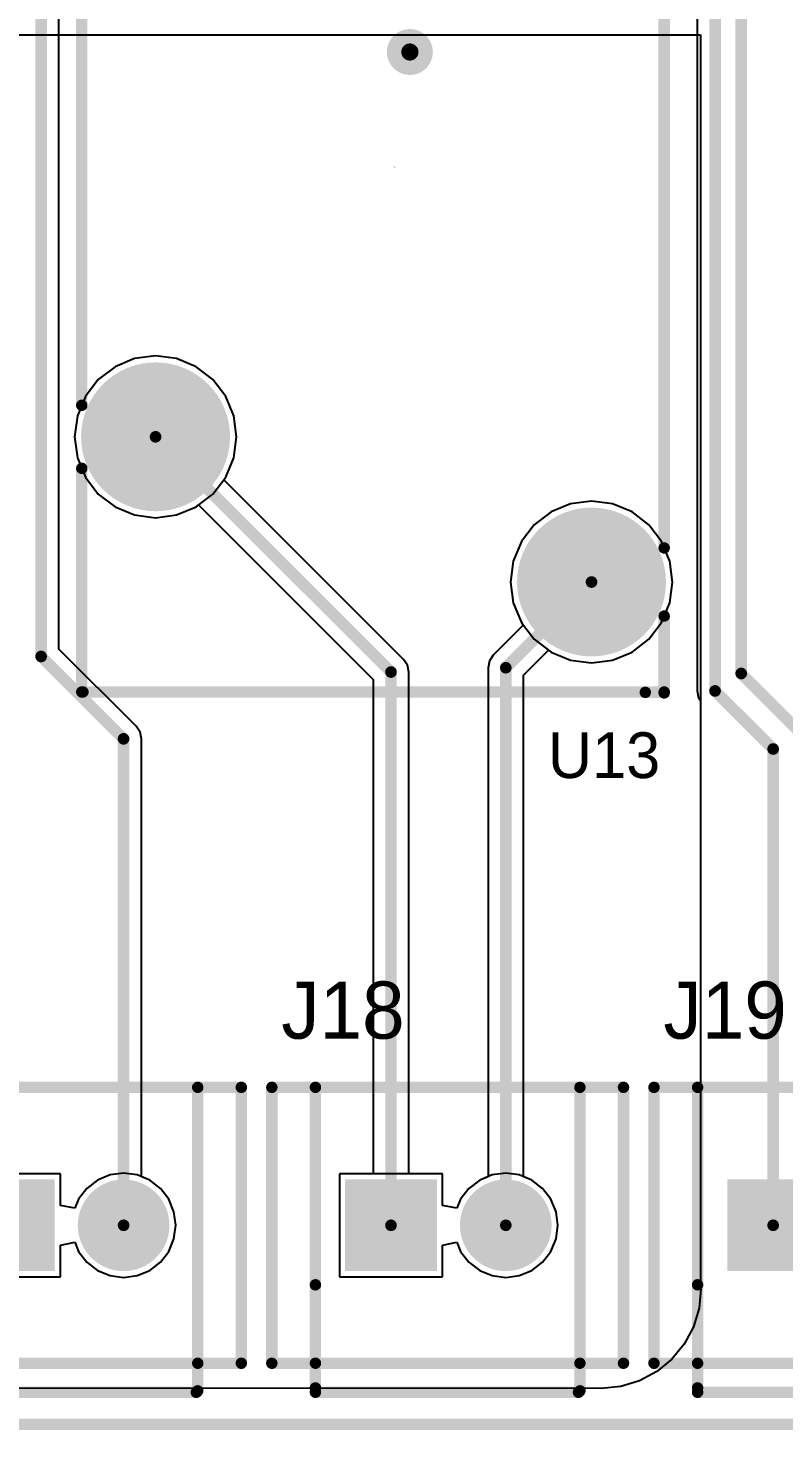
# Model space of a CAD drawing. Extents: x 32 to 132, y 19 to 123.
# Drawn here: x 62.16 to 75.37, y 18.57 to 43.09 of the extents above; entities that cross this region are included whole.
import ezdxf

# ---------------------------------------------------------------- set-up
doc = ezdxf.new("R2010")
doc.units = 0
doc.layers.get('0').update_dxf_attribs({"linetype": 'CONTINUOUS'})
for name, color, linetype in [('BOTTOMLAYER', 5, 'CONTINUOUS'), ('BOTTOMSOLDER', 6, 'CONTINUOUS'), ('MECHANICAL1', 6, 'CONTINUOUS'), ('MECHANICAL13', 56, 'CONTINUOUS'), ('MECHANICAL15', 56, 'CONTINUOUS'), ('MULTILAYER', 9, 'CONTINUOUS'), ('PADHOLELAYER', 156, 'CONTINUOUS'), ('TOPLAYER', 1, 'CONTINUOUS'), ('TOPOVERLAY', 2, 'CONTINUOUS'), ('TOPSOLDER', 216, 'CONTINUOUS'), ('VIAHOLELAYER', 16, 'CONTINUOUS')]:
    doc.layers.add(name, color=color, linetype=linetype)

# ---------------------------------------------------------------- blocks, each defined once
blk = doc.blocks.new('PH2_2_0_5')
at = {"layer": 'BOTTOMLAYER', "const_width": 0.7}
blk.add_lwpolyline([(1.657, 0, 1), (2.357, 0, 1)], format="xyb", close=True, dxfattribs=at)
at = {"layer": 'BOTTOMLAYER'}
blk.add_solid([(-0.7, -0.7), (0.7, -0.7), (-0.7, 0.7), (0.7, 0.7)], dxfattribs=at)
at = {"layer": 'BOTTOMSOLDER', "const_width": 0.802}
blk.add_lwpolyline([(1.606, 0, 1), (2.407, 0, 1)], format="xyb", close=True, dxfattribs=at)
at = {"layer": 'BOTTOMSOLDER'}
blk.add_solid([(-0.802, -0.802), (0.802, -0.802), (-0.802, 0.802), (0.802, 0.802)], dxfattribs=at)
at = {"layer": 'MECHANICAL13', "const_width": 0.2}
for points in [[(-2.083, 2.413), (4.064, 2.413)], [(-2.083, -2.413), (-2.083, 2.413)], [(4.064, -2.413), (4.064, 2.413)], [(-2.083, -2.413), (4.064, -2.413)]]:
    blk.add_lwpolyline(points, dxfattribs=at)
at = {"layer": 'MECHANICAL13', "const_width": 0.1}
for points in [[(-2.133, 2.413, 1), (-2.033, 2.413, 1)], [(-2.133, 2.413, 1), (-2.033, 2.413, 1)], [(4.014, 2.413, 1), (4.114, 2.413, 1)], [(4.014, 2.413, 1), (4.114, 2.413, 1)], [(-2.133, -2.413, 1), (-2.033, -2.413, 1)], [(-2.133, -2.413, 1), (-2.033, -2.413, 1)], [(4.014, -2.413, 1), (4.114, -2.413, 1)], [(4.014, -2.413, 1), (4.114, -2.413, 1)]]:
    blk.add_lwpolyline(points, format="xyb", close=True, dxfattribs=at)
at = {"layer": 'MULTILAYER', "const_width": 0.7}
blk.add_lwpolyline([(1.657, 0, 1), (2.357, 0, 1)], format="xyb", close=True, dxfattribs=at)
at = {"layer": 'MULTILAYER'}
blk.add_solid([(-0.7, -0.7), (0.7, -0.7), (-0.7, 0.7), (0.7, 0.7)], dxfattribs=at)
at = {"layer": 'PADHOLELAYER', "const_width": 0.4}
for points in [[(-0.2, 0, 1), (0.2, 0, 1)], [(1.807, 0, 1), (2.207, 0, 1)]]:
    blk.add_lwpolyline(points, format="xyb", close=True, dxfattribs=at)
at = {"layer": 'TOPLAYER', "const_width": 0.7}
blk.add_lwpolyline([(1.657, 0, 1), (2.357, 0, 1)], format="xyb", close=True, dxfattribs=at)
at = {"layer": 'TOPLAYER'}
blk.add_solid([(-0.7, -0.7), (0.7, -0.7), (-0.7, 0.7), (0.7, 0.7)], dxfattribs=at)
at = {"layer": 'TOPOVERLAY', "const_width": 0.2}
for points in [[(-1.321, -1.041), (-1.321, 2.413)], [(-1.321, 2.413), (3.302, 2.413)], [(3.302, -2.896), (3.302, 2.413)], [(-1.321, -2.845), (-1.321, -1.041)], [(-1.321, -2.413), (3.302, -2.413)], [(-1.321, -2.921), (-1.321, -2.413)], [(-1.321, -2.921), (3.277, -2.921)], [(3.277, -2.921), (3.302, -2.896)]]:
    blk.add_lwpolyline(points, dxfattribs=at)
at = {"layer": 'TOPOVERLAY', "const_width": 0.1}
for points in [[(-1.371, 2.413, 1), (-1.271, 2.413, 1)], [(-1.371, 2.413, 1), (-1.271, 2.413, 1)], [(3.252, 2.413, 1), (3.352, 2.413, 1)], [(3.252, 2.413, 1), (3.352, 2.413, 1)], [(-1.371, -1.041, 1), (-1.271, -1.041, 1)], [(-1.371, -1.041, 1), (-1.271, -1.041, 1)], [(-1.371, -2.413, 1), (-1.271, -2.413, 1)], [(-1.371, -2.413, 1), (-1.271, -2.413, 1)], [(3.252, -2.413, 1), (3.352, -2.413, 1)], [(-1.371, -2.845, 1), (-1.271, -2.845, 1)], [(-1.371, -2.921, 1), (-1.271, -2.921, 1)], [(-1.371, -2.921, 1), (-1.271, -2.921, 1)], [(3.227, -2.921, 1), (3.327, -2.921, 1)], [(3.227, -2.921, 1), (3.327, -2.921, 1)], [(3.252, -2.896, 1), (3.352, -2.896, 1)], [(3.252, -2.896, 1), (3.352, -2.896, 1)]]:
    blk.add_lwpolyline(points, format="xyb", close=True, dxfattribs=at)
at = {"layer": 'TOPSOLDER', "const_width": 0.802}
blk.add_lwpolyline([(1.606, 0, 1), (2.407, 0, 1)], format="xyb", close=True, dxfattribs=at)
at = {"layer": 'TOPSOLDER'}
blk.add_solid([(-0.802, -0.802), (0.802, -0.802), (-0.802, 0.802), (0.802, 0.802)], dxfattribs=at)
blk = doc.blocks.new('PH2_2_0_6')
at = {"layer": 'BOTTOMLAYER', "const_width": 0.7}
blk.add_lwpolyline([(1.657, 0, 1), (2.357, 0, 1)], format="xyb", close=True, dxfattribs=at)
at = {"layer": 'BOTTOMLAYER'}
blk.add_solid([(-0.7, -0.7), (0.7, -0.7), (-0.7, 0.7), (0.7, 0.7)], dxfattribs=at)
at = {"layer": 'BOTTOMSOLDER', "const_width": 0.802}
blk.add_lwpolyline([(1.606, 0, 1), (2.407, 0, 1)], format="xyb", close=True, dxfattribs=at)
at = {"layer": 'BOTTOMSOLDER'}
blk.add_solid([(-0.802, -0.802), (0.802, -0.802), (-0.802, 0.802), (0.802, 0.802)], dxfattribs=at)
at = {"layer": 'MECHANICAL13', "const_width": 0.2}
for points in [[(-2.083, 2.413), (4.064, 2.413)], [(-2.083, -2.413), (-2.083, 2.413)], [(4.064, -2.413), (4.064, 2.413)], [(-2.083, -2.413), (4.064, -2.413)]]:
    blk.add_lwpolyline(points, dxfattribs=at)
at = {"layer": 'MECHANICAL13', "const_width": 0.1}
for points in [[(-2.133, 2.413, 1), (-2.033, 2.413, 1)], [(-2.133, 2.413, 1), (-2.033, 2.413, 1)], [(4.014, 2.413, 1), (4.114, 2.413, 1)], [(4.014, 2.413, 1), (4.114, 2.413, 1)], [(-2.133, -2.413, 1), (-2.033, -2.413, 1)], [(-2.133, -2.413, 1), (-2.033, -2.413, 1)], [(4.014, -2.413, 1), (4.114, -2.413, 1)], [(4.014, -2.413, 1), (4.114, -2.413, 1)]]:
    blk.add_lwpolyline(points, format="xyb", close=True, dxfattribs=at)
at = {"layer": 'MULTILAYER', "const_width": 0.7}
blk.add_lwpolyline([(1.657, 0, 1), (2.357, 0, 1)], format="xyb", close=True, dxfattribs=at)
at = {"layer": 'MULTILAYER'}
blk.add_solid([(-0.7, -0.7), (0.7, -0.7), (-0.7, 0.7), (0.7, 0.7)], dxfattribs=at)
at = {"layer": 'PADHOLELAYER', "const_width": 0.4}
for points in [[(-0.2, 0, 1), (0.2, 0, 1)], [(1.807, 0, 1), (2.207, 0, 1)]]:
    blk.add_lwpolyline(points, format="xyb", close=True, dxfattribs=at)
at = {"layer": 'TOPLAYER', "const_width": 0.7}
blk.add_lwpolyline([(1.657, 0, 1), (2.357, 0, 1)], format="xyb", close=True, dxfattribs=at)
at = {"layer": 'TOPLAYER'}
blk.add_solid([(-0.7, -0.7), (0.7, -0.7), (-0.7, 0.7), (0.7, 0.7)], dxfattribs=at)
at = {"layer": 'TOPOVERLAY', "const_width": 0.2}
for points in [[(-1.321, -1.041), (-1.321, 2.413)], [(-1.321, 2.413), (3.302, 2.413)], [(3.302, -2.896), (3.302, 2.413)], [(-1.321, -2.845), (-1.321, -1.041)], [(-1.321, -2.413), (3.302, -2.413)], [(-1.321, -2.921), (-1.321, -2.413)], [(-1.321, -2.921), (3.277, -2.921)], [(3.277, -2.921), (3.302, -2.896)]]:
    blk.add_lwpolyline(points, dxfattribs=at)
at = {"layer": 'TOPOVERLAY', "const_width": 0.1}
for points in [[(-1.371, 2.413, 1), (-1.271, 2.413, 1)], [(-1.371, 2.413, 1), (-1.271, 2.413, 1)], [(3.252, 2.413, 1), (3.352, 2.413, 1)], [(3.252, 2.413, 1), (3.352, 2.413, 1)], [(-1.371, -1.041, 1), (-1.271, -1.041, 1)], [(-1.371, -1.041, 1), (-1.271, -1.041, 1)], [(-1.371, -2.413, 1), (-1.271, -2.413, 1)], [(-1.371, -2.413, 1), (-1.271, -2.413, 1)], [(3.252, -2.413, 1), (3.352, -2.413, 1)], [(-1.371, -2.845, 1), (-1.271, -2.845, 1)], [(-1.371, -2.921, 1), (-1.271, -2.921, 1)], [(-1.371, -2.921, 1), (-1.271, -2.921, 1)], [(3.227, -2.921, 1), (3.327, -2.921, 1)], [(3.227, -2.921, 1), (3.327, -2.921, 1)], [(3.252, -2.896, 1), (3.352, -2.896, 1)], [(3.252, -2.896, 1), (3.352, -2.896, 1)]]:
    blk.add_lwpolyline(points, format="xyb", close=True, dxfattribs=at)
at = {"layer": 'TOPSOLDER', "const_width": 0.802}
blk.add_lwpolyline([(1.606, 0, 1), (2.407, 0, 1)], format="xyb", close=True, dxfattribs=at)
at = {"layer": 'TOPSOLDER'}
blk.add_solid([(-0.802, -0.802), (0.802, -0.802), (-0.802, 0.802), (0.802, 0.802)], dxfattribs=at)
blk = doc.blocks.new('PH2_2_0_8')
at = {"layer": 'BOTTOMLAYER', "const_width": 0.7}
blk.add_lwpolyline([(1.657, 0, 1), (2.357, 0, 1)], format="xyb", close=True, dxfattribs=at)
at = {"layer": 'BOTTOMLAYER'}
blk.add_solid([(-0.7, -0.7), (0.7, -0.7), (-0.7, 0.7), (0.7, 0.7)], dxfattribs=at)
at = {"layer": 'BOTTOMSOLDER', "const_width": 0.802}
blk.add_lwpolyline([(1.606, 0, 1), (2.407, 0, 1)], format="xyb", close=True, dxfattribs=at)
at = {"layer": 'BOTTOMSOLDER'}
blk.add_solid([(-0.802, -0.802), (0.802, -0.802), (-0.802, 0.802), (0.802, 0.802)], dxfattribs=at)
at = {"layer": 'MECHANICAL13', "const_width": 0.2}
for points in [[(-2.083, 2.413), (4.064, 2.413)], [(-2.083, -2.413), (-2.083, 2.413)], [(4.064, -2.413), (4.064, 2.413)], [(-2.083, -2.413), (4.064, -2.413)]]:
    blk.add_lwpolyline(points, dxfattribs=at)
at = {"layer": 'MECHANICAL13', "const_width": 0.1}
for points in [[(-2.133, 2.413, 1), (-2.033, 2.413, 1)], [(-2.133, 2.413, 1), (-2.033, 2.413, 1)], [(4.014, 2.413, 1), (4.114, 2.413, 1)], [(4.014, 2.413, 1), (4.114, 2.413, 1)], [(-2.133, -2.413, 1), (-2.033, -2.413, 1)], [(-2.133, -2.413, 1), (-2.033, -2.413, 1)], [(4.014, -2.413, 1), (4.114, -2.413, 1)], [(4.014, -2.413, 1), (4.114, -2.413, 1)]]:
    blk.add_lwpolyline(points, format="xyb", close=True, dxfattribs=at)
at = {"layer": 'MULTILAYER', "const_width": 0.7}
blk.add_lwpolyline([(1.657, 0, 1), (2.357, 0, 1)], format="xyb", close=True, dxfattribs=at)
at = {"layer": 'MULTILAYER'}
blk.add_solid([(-0.7, -0.7), (0.7, -0.7), (-0.7, 0.7), (0.7, 0.7)], dxfattribs=at)
at = {"layer": 'PADHOLELAYER', "const_width": 0.4}
for points in [[(-0.2, 0, 1), (0.2, 0, 1)], [(1.807, 0, 1), (2.207, 0, 1)]]:
    blk.add_lwpolyline(points, format="xyb", close=True, dxfattribs=at)
at = {"layer": 'TOPLAYER', "const_width": 0.7}
blk.add_lwpolyline([(1.657, 0, 1), (2.357, 0, 1)], format="xyb", close=True, dxfattribs=at)
at = {"layer": 'TOPLAYER'}
blk.add_solid([(-0.7, -0.7), (0.7, -0.7), (-0.7, 0.7), (0.7, 0.7)], dxfattribs=at)
at = {"layer": 'TOPOVERLAY', "const_width": 0.2}
for points in [[(-1.321, -1.041), (-1.321, 2.413)], [(-1.321, 2.413), (3.302, 2.413)], [(3.302, -2.896), (3.302, 2.413)], [(-1.321, -2.845), (-1.321, -1.041)], [(-1.321, -2.413), (3.302, -2.413)], [(-1.321, -2.921), (-1.321, -2.413)], [(-1.321, -2.921), (3.277, -2.921)], [(3.277, -2.921), (3.302, -2.896)]]:
    blk.add_lwpolyline(points, dxfattribs=at)
at = {"layer": 'TOPOVERLAY', "const_width": 0.1}
for points in [[(-1.371, 2.413, 1), (-1.271, 2.413, 1)], [(-1.371, 2.413, 1), (-1.271, 2.413, 1)], [(3.252, 2.413, 1), (3.352, 2.413, 1)], [(3.252, 2.413, 1), (3.352, 2.413, 1)], [(-1.371, -1.041, 1), (-1.271, -1.041, 1)], [(-1.371, -1.041, 1), (-1.271, -1.041, 1)], [(-1.371, -2.413, 1), (-1.271, -2.413, 1)], [(-1.371, -2.413, 1), (-1.271, -2.413, 1)], [(3.252, -2.413, 1), (3.352, -2.413, 1)], [(-1.371, -2.845, 1), (-1.271, -2.845, 1)], [(-1.371, -2.921, 1), (-1.271, -2.921, 1)], [(-1.371, -2.921, 1), (-1.271, -2.921, 1)], [(3.227, -2.921, 1), (3.327, -2.921, 1)], [(3.227, -2.921, 1), (3.327, -2.921, 1)], [(3.252, -2.896, 1), (3.352, -2.896, 1)], [(3.252, -2.896, 1), (3.352, -2.896, 1)]]:
    blk.add_lwpolyline(points, format="xyb", close=True, dxfattribs=at)
at = {"layer": 'TOPSOLDER', "const_width": 0.802}
blk.add_lwpolyline([(1.606, 0, 1), (2.407, 0, 1)], format="xyb", close=True, dxfattribs=at)
at = {"layer": 'TOPSOLDER'}
blk.add_solid([(-0.802, -0.802), (0.802, -0.802), (-0.802, 0.802), (0.802, 0.802)], dxfattribs=at)
blk = doc.blocks.new('HF32F_005_HS_150')
at = {"layer": 'BOTTOMLAYER', "const_width": 1.2}
for points in [[(-0.6, 7.6, 1), (0.6, 7.6, 1)], [(14.64, 7.62, 1), (15.84, 7.62, 1)], [(-0.6, 0, 1), (0.6, 0, 1)], [(12.1, 0, 1), (13.3, 0, 1)]]:
    blk.add_lwpolyline(points, format="xyb", close=True, dxfattribs=at)
at = {"layer": 'BOTTOMSOLDER', "const_width": 1.302}
for points in [[(-0.651, 7.6, 1), (0.651, 7.6, 1)], [(14.589, 7.62, 1), (15.891, 7.62, 1)], [(-0.651, 0, 1), (0.651, 0, 1)], [(12.049, 0, 1), (13.351, 0, 1)]]:
    blk.add_lwpolyline(points, format="xyb", close=True, dxfattribs=at)
at = {"layer": 'MECHANICAL15', "const_width": 0.00254}
blk.add_lwpolyline([(7.946, 4.137), (7.997, 4.188)], dxfattribs=at)
at = {"layer": 'MECHANICAL15', "const_width": 0.00127}
for points in [[(7.996, 4.188, 1), (7.998, 4.188, 1)], [(7.946, 4.137, 1), (7.947, 4.137, 1)]]:
    blk.add_lwpolyline(points, format="xyb", close=True, dxfattribs=at)
at = {"layer": 'MULTILAYER', "const_width": 1.2}
for points in [[(-0.6, 7.6, 1), (0.6, 7.6, 1)], [(14.64, 7.62, 1), (15.84, 7.62, 1)], [(-0.6, 0, 1), (0.6, 0, 1)], [(12.1, 0, 1), (13.3, 0, 1)]]:
    blk.add_lwpolyline(points, format="xyb", close=True, dxfattribs=at)
at = {"layer": 'PADHOLELAYER', "const_width": 0.7}
for points in [[(-0.35, 7.6, 1), (0.35, 7.6, 1)], [(14.89, 7.62, 1), (15.59, 7.62, 1)], [(-0.35, 0, 1), (0.35, 0, 1)], [(12.35, 0, 1), (13.05, 0, 1)]]:
    blk.add_lwpolyline(points, format="xyb", close=True, dxfattribs=at)
at = {"layer": 'TOPLAYER', "const_width": 1.2}
for points in [[(-0.6, 7.6, 1), (0.6, 7.6, 1)], [(14.64, 7.62, 1), (15.84, 7.62, 1)], [(-0.6, 0, 1), (0.6, 0, 1)], [(12.1, 0, 1), (13.3, 0, 1)]]:
    blk.add_lwpolyline(points, format="xyb", close=True, dxfattribs=at)
at = {"layer": 'TOPOVERLAY', "const_width": 0.2}
for points in [[(-1.237, 8.261), (-1.237, 8.89)], [(-0.55, 8.89), (-1.19, 8.89)], [(14.644, 8.89), (0.55, 8.89)], [(17.18, 8.89), (15.836, 8.89)], [(17.163, -1.27), (17.163, 8.89)], [(17.17, 8.56), (17.17, 8.89)], [(-1.237, 0.662), (-1.237, 6.938)], [(-1.237, -1.29), (-1.237, -0.662)], [(-0.551, -1.29), (-1.237, -1.29)], [(12.149, -1.29), (0.551, -1.29)], [(17.163, -1.29), (13.251, -1.29)]]:
    blk.add_lwpolyline(points, dxfattribs=at)
at = {"layer": 'TOPOVERLAY', "const_width": 0.1}
for points in [[(-1.287, 8.89, 1), (-1.187, 8.89, 1)], [(-1.24, 8.89, 1), (-1.14, 8.89, 1)], [(-0.6, 8.89, 1), (-0.5, 8.89, 1)], [(0.5, 8.89, 1), (0.6, 8.89, 1)], [(14.594, 8.89, 1), (14.694, 8.89, 1)], [(15.786, 8.89, 1), (15.886, 8.89, 1)], [(17.113, 8.89, 1), (17.213, 8.89, 1)], [(17.12, 8.89, 1), (17.22, 8.89, 1)], [(17.13, 8.89, 1), (17.23, 8.89, 1)], [(17.12, 8.56, 1), (17.22, 8.56, 1)], [(-1.287, 8.261, 1), (-1.187, 8.261, 1)], [(-1.287, 6.938, 1), (-1.187, 6.938, 1)], [(-1.287, 0.662, 1), (-1.187, 0.662, 1)], [(-1.287, -0.662, 1), (-1.187, -0.662, 1)], [(-1.287, -1.29, 1), (-1.187, -1.29, 1)], [(-1.287, -1.29, 1), (-1.187, -1.29, 1)], [(-0.601, -1.29, 1), (-0.501, -1.29, 1)], [(0.501, -1.29, 1), (0.601, -1.29, 1)], [(12.099, -1.29, 1), (12.199, -1.29, 1)], [(13.201, -1.29, 1), (13.301, -1.29, 1)], [(17.113, -1.27, 1), (17.213, -1.27, 1)], [(17.113, -1.29, 1), (17.213, -1.29, 1)]]:
    blk.add_lwpolyline(points, format="xyb", close=True, dxfattribs=at)
at = {"layer": 'TOPSOLDER', "const_width": 1.302}
for points in [[(-0.651, 7.6, 1), (0.651, 7.6, 1)], [(14.589, 7.62, 1), (15.891, 7.62, 1)], [(-0.651, 0, 1), (0.651, 0, 1)], [(12.049, 0, 1), (13.351, 0, 1)]]:
    blk.add_lwpolyline(points, format="xyb", close=True, dxfattribs=at)

msp = doc.modelspace()

# ---------------------------------------------------------------- linework, layer by layer
at = {"layer": 'BOTTOMLAYER'}
for p, q in [((47.509, 42.97), (73.914, 42.97)), ((73.914, 42.97), (73.914, 21.038)), ((64.023, 37.308), (63.681, 37.167)), ((64.389, 37.356), (64.023, 37.308)), ((64.755, 37.308), (64.389, 37.356)), ((65.097, 37.167), (64.755, 37.308)), ((63.681, 37.167), (63.388, 36.942)), ((65.39, 36.942), (65.097, 37.167)), ((63.388, 36.942), (63.163, 36.649)), ((65.615, 36.649), (65.39, 36.942)), ((63.163, 36.649), (63.022, 36.307)), ((65.756, 36.307), (65.615, 36.649)), ((63.022, 36.307), (62.974, 35.941)), ((65.804, 35.941), (65.756, 36.307)), ((62.974, 35.941), (63.022, 35.575)), ((65.756, 35.575), (65.804, 35.941)), ((63.022, 35.575), (63.163, 35.233)), ((65.615, 35.233), (65.756, 35.575)), ((63.163, 35.233), (63.388, 34.94)), ((65.39, 34.94), (65.615, 35.233)), ((63.388, 34.94), (63.681, 34.715)), ((65.097, 34.715), (65.39, 34.94)), ((63.681, 34.715), (64.023, 34.574)), ((64.755, 34.574), (65.097, 34.715)), ((71.301, 34.627), (71.008, 34.402)), ((71.643, 34.768), (71.301, 34.627)), ((72.009, 34.816), (71.643, 34.768)), ((72.375, 34.768), (72.009, 34.816)), ((72.717, 34.627), (72.375, 34.768)), ((73.01, 34.402), (72.717, 34.627)), ((64.023, 34.574), (64.389, 34.526)), ((64.389, 34.526), (64.755, 34.574)), ((71.008, 34.402), (70.783, 34.109)), ((73.235, 34.109), (73.01, 34.402)), ((70.783, 34.109), (70.642, 33.767)), ((73.376, 33.767), (73.235, 34.109)), ((70.642, 33.767), (70.594, 33.401)), ((73.424, 33.401), (73.376, 33.767)), ((70.594, 33.401), (70.642, 33.035)), ((73.376, 33.035), (73.424, 33.401)), ((70.642, 33.035), (70.783, 32.693)), ((73.235, 32.693), (73.376, 33.035)), ((70.783, 32.693), (71.008, 32.4)), ((73.01, 32.4), (73.235, 32.693)), ((71.008, 32.4), (71.301, 32.175)), ((72.717, 32.175), (73.01, 32.4)), ((71.301, 32.175), (71.643, 32.034)), ((72.375, 32.034), (72.717, 32.175)), ((71.643, 32.034), (72.009, 31.986)), ((72.009, 31.986), (72.375, 32.034)), ((62.727, 23.052), (60.92, 23.052)), ((62.727, 22.496), (62.727, 23.052)), ((63.83, 23.06), (63.594, 23.029)), ((64.066, 23.029), (63.83, 23.06)), ((69.407, 23.052), (67.601, 23.052)), ((67.601, 23.052), (67.601, 21.246)), ((69.407, 22.496), (69.407, 23.052)), ((70.51, 23.06), (70.275, 23.029)), ((70.746, 23.029), (70.51, 23.06)), ((63.375, 22.938), (63.186, 22.793)), ((63.594, 23.029), (63.375, 22.938)), ((64.286, 22.938), (64.066, 23.029)), ((64.474, 22.793), (64.286, 22.938)), ((70.055, 22.938), (69.866, 22.793)), ((70.275, 23.029), (70.055, 22.938)), ((70.966, 22.938), (70.746, 23.029)), ((71.155, 22.793), (70.966, 22.938)), ((63.041, 22.604), (62.976, 22.447)), ((63.186, 22.793), (63.041, 22.604)), ((64.619, 22.604), (64.474, 22.793)), ((64.71, 22.385), (64.619, 22.604)), ((69.721, 22.604), (69.656, 22.447)), ((69.866, 22.793), (69.721, 22.604)), ((71.299, 22.604), (71.155, 22.793)), ((71.39, 22.385), (71.299, 22.604)), ((62.976, 22.447), (62.727, 22.496)), ((64.741, 22.149), (64.71, 22.385)), ((69.656, 22.447), (69.407, 22.496)), ((71.421, 22.149), (71.39, 22.385)), ((64.71, 21.913), (64.741, 22.149)), ((71.39, 21.913), (71.421, 22.149)), ((62.727, 21.801), (62.976, 21.851)), ((62.976, 21.851), (63.041, 21.693)), ((64.619, 21.693), (64.71, 21.913)), ((69.407, 21.801), (69.656, 21.851)), ((69.656, 21.851), (69.721, 21.693)), ((71.299, 21.693), (71.39, 21.913)), ((62.727, 21.246), (62.727, 21.801)), ((63.041, 21.693), (63.186, 21.505)), ((64.474, 21.505), (64.619, 21.693)), ((69.407, 21.246), (69.407, 21.801)), ((69.721, 21.693), (69.866, 21.505)), ((71.155, 21.505), (71.299, 21.693)), ((63.186, 21.505), (63.375, 21.36)), ((63.375, 21.36), (63.594, 21.269)), ((64.066, 21.269), (64.286, 21.36)), ((64.286, 21.36), (64.474, 21.505)), ((69.866, 21.505), (70.055, 21.36)), ((70.055, 21.36), (70.275, 21.269)), ((70.746, 21.269), (70.966, 21.36)), ((70.966, 21.36), (71.155, 21.505)), ((60.92, 21.246), (62.727, 21.246)), ((63.594, 21.269), (63.83, 21.238)), ((63.83, 21.238), (64.066, 21.269)), ((67.601, 21.246), (69.407, 21.246)), ((70.275, 21.269), (70.51, 21.238)), ((70.51, 21.238), (70.746, 21.269)), ((73.922, 21.03), (73.889, 20.698)), ((73.914, 21.038), (73.914, 21.038)), ((73.914, 21.038), (73.922, 21.03)), ((73.889, 20.698), (73.79, 20.371)), ((73.79, 20.371), (73.629, 20.07)), ((73.629, 20.07), (73.412, 19.806)), ((73.412, 19.806), (73.148, 19.589)), ((72.847, 19.428), (72.52, 19.329)), ((73.148, 19.589), (72.847, 19.428)), ((72.18, 19.296), (36.3, 19.304)), ((72.52, 19.329), (72.18, 19.296))]:
    msp.add_line(p, q, dxfattribs=at)
at = {"layer": 'BOTTOMLAYER', "const_width": 0.3}
msp.add_lwpolyline([(68.684, 42.672, 1), (68.984, 42.672, 1)], format="xyb", close=True, dxfattribs=at)
at = {"layer": 'BOTTOMSOLDER', "const_width": 0.402}
msp.add_lwpolyline([(68.633, 42.672, 1), (69.035, 42.672, 1)], format="xyb", close=True, dxfattribs=at)
at = {"layer": 'MECHANICAL1', "const_width": 0.2}
msp.add_lwpolyline([(31.75, 18.669), (131.699, 18.669)], dxfattribs=at)
at = {"layer": 'MULTILAYER', "const_width": 0.3}
msp.add_lwpolyline([(68.684, 42.672, 1), (68.984, 42.672, 1)], format="xyb", close=True, dxfattribs=at)
at = {"layer": 'TOPLAYER'}
for p, q in [((62.699, 32.228), (62.699, 57.974)), ((73.857, 54.354), (73.857, 31.496)), ((64.023, 37.308), (63.681, 37.167)), ((64.389, 37.356), (64.023, 37.308)), ((64.755, 37.308), (64.389, 37.356)), ((65.097, 37.167), (64.755, 37.308)), ((63.681, 37.167), (63.388, 36.942)), ((65.39, 36.942), (65.097, 37.167)), ((63.388, 36.942), (63.163, 36.649)), ((65.615, 36.649), (65.39, 36.942)), ((63.163, 36.649), (63.022, 36.307)), ((65.756, 36.307), (65.615, 36.649)), ((63.022, 36.307), (62.974, 35.941)), ((65.804, 35.941), (65.756, 36.307)), ((62.974, 35.941), (63.022, 35.575)), ((65.756, 35.575), (65.804, 35.941)), ((63.022, 35.575), (63.163, 35.233)), ((65.615, 35.233), (65.756, 35.575)), ((63.163, 35.233), (63.388, 34.94)), ((65.581, 35.189), (65.615, 35.233)), ((68.724, 32.046), (65.581, 35.189)), ((63.388, 34.94), (63.681, 34.715)), ((63.681, 34.715), (64.023, 34.574)), ((64.755, 34.574), (65.097, 34.715)), ((65.097, 34.715), (65.141, 34.749)), ((65.141, 34.749), (68.193, 31.697)), ((71.301, 34.627), (71.008, 34.402)), ((71.643, 34.768), (71.301, 34.627)), ((72.009, 34.816), (71.643, 34.768)), ((72.375, 34.768), (72.009, 34.816)), ((72.717, 34.627), (72.375, 34.768)), ((73.01, 34.402), (72.717, 34.627)), ((64.023, 34.574), (64.389, 34.526)), ((64.389, 34.526), (64.755, 34.574)), ((71.008, 34.402), (70.783, 34.109)), ((73.235, 34.109), (73.01, 34.402)), ((70.783, 34.109), (70.642, 33.767)), ((73.376, 33.767), (73.235, 34.109)), ((70.642, 33.767), (70.594, 33.401)), ((73.424, 33.401), (73.376, 33.767)), ((70.594, 33.401), (70.642, 33.035)), ((73.376, 33.035), (73.424, 33.401)), ((70.642, 33.035), (70.783, 32.693)), ((73.235, 32.693), (73.376, 33.035)), ((70.817, 32.649), (70.291, 32.122)), ((70.783, 32.693), (70.817, 32.649)), ((73.01, 32.4), (73.235, 32.693)), ((72.717, 32.175), (73.01, 32.4)), ((64.05, 30.878), (62.699, 32.228)), ((70.821, 31.774), (71.257, 32.209)), ((71.257, 32.209), (71.301, 32.175)), ((71.301, 32.175), (71.643, 32.034)), ((72.375, 32.034), (72.717, 32.175)), ((68.791, 31.945), (68.724, 32.046)), ((68.815, 31.826), (68.791, 31.945)), ((70.223, 32.021), (70.2, 31.902)), ((70.2, 31.902), (70.2, 22.998)), ((70.291, 32.122), (70.223, 32.021)), ((71.643, 32.034), (72.009, 31.986)), ((72.009, 31.986), (72.375, 32.034)), ((68.193, 31.697), (68.193, 23.052)), ((68.815, 23.052), (68.815, 31.826)), ((70.821, 22.998), (70.821, 31.774)), ((73.857, 31.496), (73.857, 31.496)), ((73.857, 31.496), (73.857, 31.496)), ((73.857, 31.496), (73.881, 31.377)), ((73.881, 31.377), (73.914, 31.328)), ((73.914, 31.328), (73.914, 21.038)), ((64.117, 30.777), (64.05, 30.878)), ((64.141, 30.658), (64.117, 30.777)), ((64.141, 22.998), (64.141, 30.658)), ((68.193, 23.052), (67.601, 23.052)), ((67.601, 23.052), (67.601, 21.246)), ((69.407, 23.052), (68.815, 23.052)), ((69.407, 22.496), (69.407, 23.052)), ((64.286, 22.938), (64.141, 22.998)), ((64.474, 22.793), (64.286, 22.938)), ((70.055, 22.938), (69.866, 22.793)), ((70.2, 22.998), (70.055, 22.938)), ((70.966, 22.938), (70.821, 22.998)), ((71.155, 22.793), (70.966, 22.938)), ((64.619, 22.604), (64.474, 22.793)), ((64.71, 22.385), (64.619, 22.604)), ((69.721, 22.604), (69.656, 22.447)), ((69.866, 22.793), (69.721, 22.604)), ((71.299, 22.604), (71.155, 22.793)), ((71.39, 22.385), (71.299, 22.604)), ((64.741, 22.149), (64.71, 22.385)), ((69.656, 22.447), (69.407, 22.496)), ((71.421, 22.149), (71.39, 22.385)), ((64.71, 21.913), (64.741, 22.149)), ((71.39, 21.913), (71.421, 22.149)), ((62.727, 21.801), (62.976, 21.851)), ((62.976, 21.851), (63.041, 21.693)), ((64.619, 21.693), (64.71, 21.913)), ((69.407, 21.801), (69.656, 21.851)), ((69.656, 21.851), (69.721, 21.693)), ((71.299, 21.693), (71.39, 21.913)), ((62.727, 21.246), (62.727, 21.801)), ((63.041, 21.693), (63.186, 21.505)), ((64.474, 21.505), (64.619, 21.693)), ((69.407, 21.246), (69.407, 21.801)), ((69.721, 21.693), (69.866, 21.505)), ((71.155, 21.505), (71.299, 21.693)), ((63.186, 21.505), (63.375, 21.36)), ((63.375, 21.36), (63.594, 21.269)), ((64.066, 21.269), (64.286, 21.36)), ((64.286, 21.36), (64.474, 21.505)), ((69.866, 21.505), (70.055, 21.36)), ((70.055, 21.36), (70.275, 21.269)), ((70.746, 21.269), (70.966, 21.36)), ((70.966, 21.36), (71.155, 21.505)), ((60.92, 21.246), (62.727, 21.246)), ((63.594, 21.269), (63.83, 21.238)), ((63.83, 21.238), (64.066, 21.269)), ((67.601, 21.246), (69.407, 21.246)), ((70.275, 21.269), (70.51, 21.238)), ((70.51, 21.238), (70.746, 21.269)), ((73.922, 21.03), (73.889, 20.698)), ((73.914, 21.038), (73.914, 21.038)), ((73.914, 21.038), (73.922, 21.03)), ((73.889, 20.698), (73.79, 20.371)), ((73.79, 20.371), (73.629, 20.07)), ((73.629, 20.07), (73.412, 19.806)), ((73.412, 19.806), (73.148, 19.589)), ((72.847, 19.428), (72.52, 19.329)), ((73.148, 19.589), (72.847, 19.428)), ((72.18, 19.296), (36.3, 19.304)), ((72.52, 19.329), (72.18, 19.296))]:
    msp.add_line(p, q, dxfattribs=at)
at = {"layer": 'TOPLAYER', "const_width": 0.203}
for points in [[(62.389, 32.099), (62.389, 57.974)], [(74.625, 31.801), (74.625, 57.644)], [(74.168, 31.496), (74.168, 54.483)], [(64.389, 35.941), (68.504, 31.826)], [(70.51, 31.902), (72.009, 33.401)], [(62.389, 32.099), (63.83, 30.658)], [(68.504, 22.149), (68.504, 31.826)], [(70.51, 22.149), (70.51, 31.902)], [(74.625, 31.801), (75.641, 30.785)], [(74.168, 31.496), (75.184, 30.48)], [(63.83, 22.149), (63.83, 30.658)], [(75.184, 22.149), (75.184, 30.48)]]:
    msp.add_lwpolyline(points, dxfattribs=at)
at = {"layer": 'TOPLAYER'}
for points, const_width in [([(68.684, 42.672, 1), (68.984, 42.672, 1)], 0.3), ([(64.338, 35.941, 1), (64.44, 35.941, 1)], 0.102), ([(71.958, 33.401, 1), (72.06, 33.401, 1)], 0.102), ([(62.338, 32.099, 1), (62.439, 32.099, 1)], 0.102), ([(62.338, 32.099, 1), (62.439, 32.099, 1)], 0.102), ([(68.453, 31.826, 1), (68.555, 31.826, 1)], 0.102), ([(68.453, 31.826, 1), (68.555, 31.826, 1)], 0.102), ([(70.46, 31.902, 1), (70.561, 31.902, 1)], 0.102), ([(70.46, 31.902, 1), (70.561, 31.902, 1)], 0.102), ([(74.574, 31.801, 1), (74.676, 31.801, 1)], 0.102), ([(74.574, 31.801, 1), (74.676, 31.801, 1)], 0.102), ([(74.117, 31.496, 1), (74.219, 31.496, 1)], 0.102), ([(74.117, 31.496, 1), (74.219, 31.496, 1)], 0.102), ([(63.779, 30.658, 1), (63.881, 30.658, 1)], 0.102), ([(63.779, 30.658, 1), (63.881, 30.658, 1)], 0.102), ([(75.133, 30.48, 1), (75.235, 30.48, 1)], 0.102), ([(75.133, 30.48, 1), (75.235, 30.48, 1)], 0.102), ([(63.779, 22.149, 1), (63.881, 22.149, 1)], 0.102), ([(68.453, 22.149, 1), (68.555, 22.149, 1)], 0.102), ([(70.46, 22.149, 1), (70.561, 22.149, 1)], 0.102), ([(75.133, 22.149, 1), (75.235, 22.149, 1)], 0.102)]:
    msp.add_lwpolyline(points, format="xyb", close=True, dxfattribs=dict(at, const_width=const_width))
at = {"layer": 'TOPSOLDER', "const_width": 0.402}
msp.add_lwpolyline([(68.633, 42.672, 1), (69.035, 42.672, 1)], format="xyb", close=True, dxfattribs=at)
at = {"layer": 'VIAHOLELAYER', "const_width": 0.15}
msp.add_lwpolyline([(68.759, 42.672, 1), (68.909, 42.672, 1)], format="xyb", close=True, dxfattribs=at)

# ---------------------------------------------------------------- block references
at = {"rotation": 270}
msp.add_blockref('HF32F_005_HS_150', (64.389, 48.641), dxfattribs=at)
for name, p in [('PH2_2_0_8', (61.824, 22.149)), ('PH2_2_0_6', (68.504, 22.149)), ('PH2_2_0_5', (75.184, 22.149))]:
    msp.add_blockref(name, p)

# ---------------------------------------------------------------- texts
at = {"layer": 'TOPOVERLAY'}
msp.add_text('U13', height=0.8, rotation=360, dxfattribs=at).set_placement((71.247, 29.972))
for s, p in [('J18', (66.586, 25.413)), ('J19', (73.266, 25.413))]:
    msp.add_text(s, height=1, dxfattribs=at).set_placement(p)

doc.saveas('drawing.dxf')
